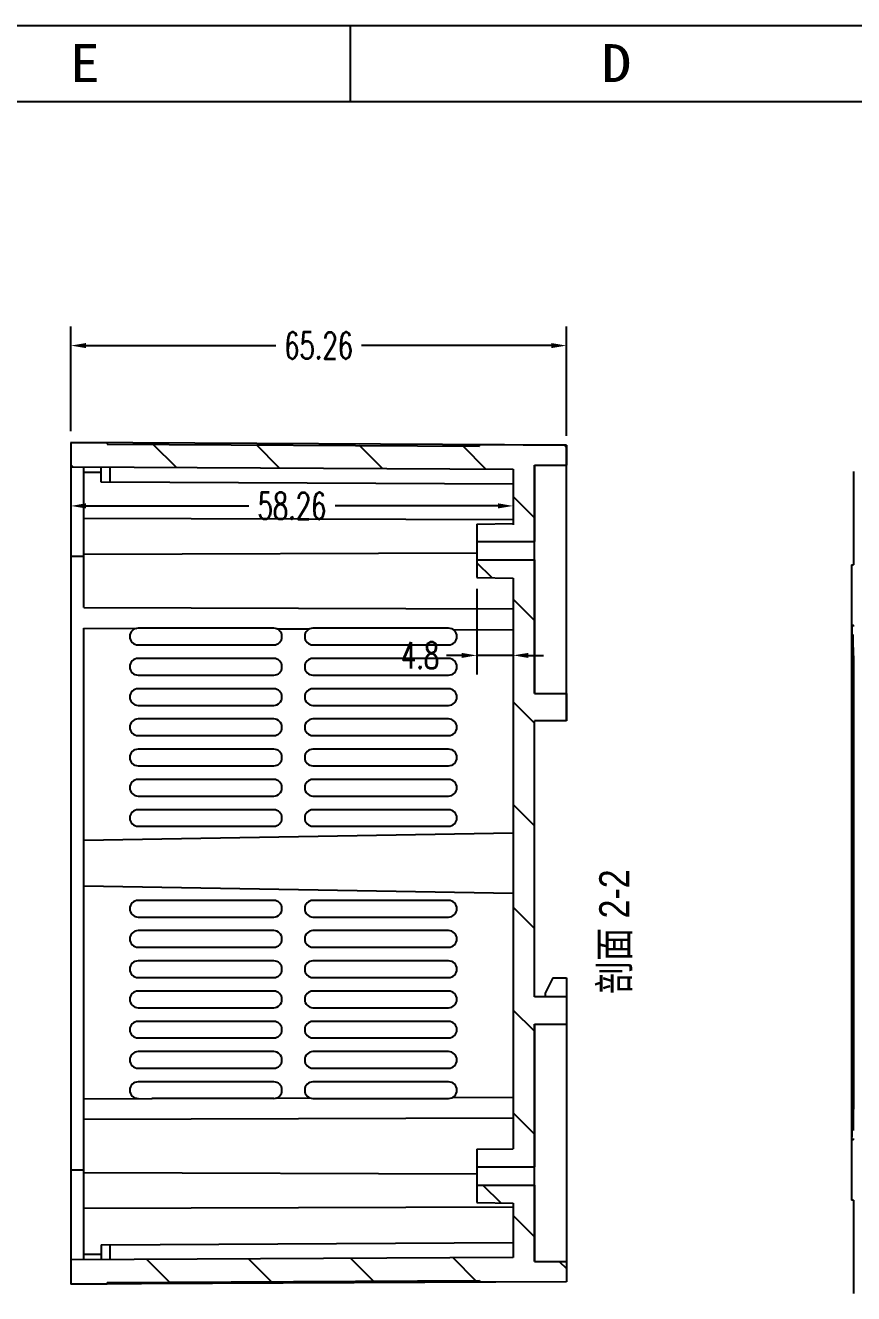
# Model space of a CAD drawing. Header units: millimetres. Extents: x 5016 to 6204, y 3065 to 3485.
# Drawn here: x 5881.4 to 5990.5, y 3318.2 to 3485.1 of the extents above; entities that cross this region are included whole.
import ezdxf
from ezdxf.enums import TextEntityAlignment as Align

# ---------------------------------------------------------------- set-up
doc = ezdxf.new("R2010")
doc.units = ezdxf.units.MM
doc.styles.add('chinesef', font='simplex.shx', dxfattribs={"bigfont": 'bigfont'})
doc.styles.add('romans', font='romans.shx', dxfattribs={"width": 0.67, "bigfont": 'fangsong.shx'})
doc.styles.add('TEXTSTYLE_0', font='txt', dxfattribs={"width": 0.8})
doc.dimstyles.new('MSTD', dxfattribs={"dimtxt": 3.5, "dimasz": 2, "dimexe": 2.5, "dimexo": 1.5, "dimgap": 1, "dimtad": 0, "dimdsep": 46, "dimtxsty": 'romans', "dimcen": 0, "dimclrd": 5, "dimclre": 5, "dimclrt": 3, "dimadec": 1, "dimazin": 0, "dimtfac": 0.5, "dimtmove": 0, "dimatfit": 3, "dimfxl": 1, "dimarcsym": 0})

# ---------------------------------------------------------------- blocks, each defined once
blk = doc.blocks.new('*D49')
at = {"color": 5, "lineweight": -2}
for p, q in [((5887.37, 3425.24), (5887.37, 3419.39)), ((5945.63, 3425.24), (5945.63, 3419.39)), ((5889.37, 3421.89), (5910.81, 3421.89)), ((5943.63, 3421.89), (5922.19, 3421.89))]:
    blk.add_line(p, q, dxfattribs=at)
at = {"color": 5}
for points in [[(5889.37, 3422.23), (5889.37, 3421.56), (5887.37, 3421.89)], [(5943.63, 3422.23), (5943.63, 3421.56), (5945.63, 3421.89)]]:
    blk.add_solid(points, dxfattribs=at)
at = {"layer": 'Defpoints', "color": 0}
for p in [(5887.37, 3426.74), (5945.63, 3426.74), (5887.37, 3421.89)]:
    blk.add_point(p, dxfattribs=at)
at = {"color": 3, "insert": (5916.5, 3421.89), "char_height": 3.5, "attachment_point": 5, "style": 'romans'}
blk.add_mtext('58.26', dxfattribs=at)
blk = doc.blocks.new('*D50')
at = {"color": 5, "lineweight": -2}
for p, q in [((5940.83, 3410.98), (5940.83, 3399.72)), ((5945.63, 3410.9), (5945.63, 3399.72)), ((5938.83, 3402.22), (5936.83, 3402.22)), ((5945.63, 3402.22), (5940.83, 3402.22)), ((5947.63, 3402.22), (5949.63, 3402.22))]:
    blk.add_line(p, q, dxfattribs=at)
at = {"color": 5}
for points in [[(5938.83, 3402.55), (5938.83, 3401.88), (5940.83, 3402.22)], [(5947.63, 3402.55), (5947.63, 3401.88), (5945.63, 3402.22)]]:
    blk.add_solid(points, dxfattribs=at)
at = {"layer": 'Defpoints', "color": 0}
for p in [(5940.83, 3412.48), (5945.63, 3412.4), (5940.83, 3402.22)]:
    blk.add_point(p, dxfattribs=at)
at = {"color": 3, "insert": (5933.37, 3402.22), "char_height": 3.5, "attachment_point": 5, "style": 'romans'}
blk.add_mtext('4.8', dxfattribs=at)
blk = doc.blocks.new('*D51')
at = {"color": 5, "lineweight": -2}
for p, q in [((5887.37, 3431.75), (5887.37, 3445.49)), ((5952.64, 3431.13), (5952.64, 3445.49)), ((5889.37, 3442.99), (5914.37, 3442.99)), ((5950.64, 3442.99), (5925.64, 3442.99))]:
    blk.add_line(p, q, dxfattribs=at)
at = {"color": 5}
for points in [[(5889.37, 3443.33), (5889.37, 3442.66), (5887.37, 3442.99)], [(5950.64, 3443.33), (5950.64, 3442.66), (5952.64, 3442.99)]]:
    blk.add_solid(points, dxfattribs=at)
at = {"layer": 'Defpoints', "color": 0}
for p in [(5952.64, 3442.99), (5887.37, 3430.25), (5952.64, 3429.63)]:
    blk.add_point(p, dxfattribs=at)
at = {"color": 3, "insert": (5920.01, 3442.99), "char_height": 3.5, "attachment_point": 5, "style": 'romans'}
blk.add_mtext('65.26', dxfattribs=at)
blk = doc.blocks.new('SUN_6HWZ35TKK40GSGJE8VEUYAXIAKM')
at = {"color": 7, "linetype": 'Continuous'}
for p, q in [((-594, 420), (0, 420)), ((-280, 410), (-280, 420)), ((-584, 410), (-10, 410))]:
    blk.add_line(p, q, dxfattribs=at)
at = {"color": 2, "linetype": 'Continuous', "style": 'TEXTSTYLE_0', "width": 1.2}
for s, p, p2 in [('E', (-316.99, 412.53), (-312.99, 412.53)), ('D', (-246.99, 412.53), (-242.99, 412.53))]:
    blk.add_text(s, height=5, dxfattribs=at).set_placement(p, p2, align=Align.FIT)

msp = doc.modelspace()

# ---------------------------------------------------------------- hatches: boundary and pattern name
h = msp.add_hatch()
h.set_pattern_fill('ANSI31', color=2, scale=9.558392, angle=135, style=0, pattern_type=0)
h.set_pattern_definition([(135, (6040.574, 3179.483), (-6.7588, -6.7588), [])])
edge = h.paths.add_edge_path(flags=0)
edge.add_line((5887.375, 3427.046), (5945.631, 3426.741))
edge.add_line((5887.375, 3430.249), (5887.375, 3427.046))
edge.add_line((5887.375, 3430.249), (5892.151, 3430.224))
edge.add_line((5892.151, 3430.224), (5892.151, 3430.025))
edge.add_line((5892.151, 3430.025), (5941.204, 3429.769))
edge.add_line((5941.204, 3429.769), (5941.204, 3429.968))
edge.add_line((5941.204, 3429.968), (5952.638, 3429.908))
edge.add_line((5952.638, 3429.908), (5952.638, 3427.246))
edge.add_line((5948.434, 3427.246), (5952.638, 3427.246))
edge.add_line((5948.434, 3427.246), (5948.434, 3417.187))
edge.add_line((5940.827, 3417.187), (5948.434, 3417.187))
edge.add_line((5940.827, 3419.489), (5940.827, 3417.187))
edge.add_line((5940.827, 3419.489), (5945.631, 3419.573))
edge.add_line((5945.631, 3426.741), (5945.631, 3419.573))
edge = h.paths.add_edge_path(flags=0)
edge.add_line((5945.631, 3322.95), (5887.375, 3322.645))
edge.add_line((5945.631, 3330.119), (5945.631, 3322.95))
edge.add_line((5940.827, 3330.202), (5945.631, 3330.119))
edge.add_line((5940.827, 3332.505), (5940.827, 3330.202))
edge.add_line((5940.827, 3332.505), (5948.434, 3332.505))
edge.add_line((5948.434, 3332.505), (5948.434, 3322.445))
edge.add_line((5948.434, 3322.445), (5952.638, 3322.445))
edge.add_line((5952.638, 3322.445), (5952.638, 3319.784))
edge.add_line((5952.638, 3319.784), (5941.204, 3319.724))
edge.add_line((5941.204, 3319.923), (5941.204, 3319.724))
edge.add_line((5892.151, 3319.666), (5941.204, 3319.923))
edge.add_line((5892.151, 3319.666), (5892.151, 3319.467))
edge.add_line((5892.151, 3319.467), (5887.375, 3319.442))
edge.add_line((5887.375, 3322.645), (5887.375, 3319.442))
edge = h.paths.add_edge_path(flags=0)
edge.add_line((5945.631, 3412.398), (5945.631, 3337.293))
edge.add_line((5940.827, 3412.482), (5945.631, 3412.398))
edge.add_line((5940.827, 3414.784), (5940.827, 3412.482))
edge.add_line((5940.827, 3414.784), (5948.434, 3414.784))
edge.add_line((5948.434, 3414.784), (5948.434, 3397.217))
edge.add_line((5948.434, 3397.217), (5952.638, 3397.217))
edge.add_line((5952.638, 3397.217), (5952.638, 3393.614))
edge.add_line((5952.638, 3393.614), (5948.434, 3393.614))
edge.add_line((5948.434, 3357.279), (5948.434, 3393.614))
edge.add_line((5952.638, 3357.279), (5948.434, 3357.279))
edge.add_line((5952.638, 3357.279), (5952.638, 3353.675))
edge.add_line((5948.434, 3353.675), (5952.638, 3353.675))
edge.add_line((5948.434, 3353.675), (5948.434, 3334.907))
edge.add_line((5940.827, 3334.907), (5948.434, 3334.907))
edge.add_line((5940.827, 3337.209), (5940.827, 3334.907))
edge.add_line((5940.827, 3337.209), (5945.631, 3337.293))

# ---------------------------------------------------------------- linework, layer by layer
at = {"color": 7}
for p, q in [((5887.375, 3430.249), (5887.375, 3427.046)), ((5887.375, 3430.249), (5892.151, 3430.224)), ((5887.375, 3430.249), (5887.375, 3413.539)), ((5952.638, 3429.908), (5887.375, 3430.249)), ((5892.151, 3430.224), (5892.151, 3430.025)), ((5892.151, 3430.224), (5892.151, 3430.025)), ((5892.151, 3430.025), (5941.204, 3429.769)), ((5892.151, 3430.025), (5941.204, 3429.769)), ((5896.131, 3430.005), (5896.131, 3430.204)), ((5937.224, 3429.988), (5937.224, 3429.789)), ((5941.204, 3429.769), (5941.204, 3429.968)), ((5941.204, 3429.968), (5952.638, 3429.908)), ((5941.204, 3429.769), (5941.204, 3429.968)), ((5952.638, 3429.908), (5952.638, 3427.246)), ((5952.638, 3393.614), (5952.638, 3429.908)), ((5887.375, 3427.046), (5945.631, 3426.741)), ((5887.375, 3427.046), (5945.631, 3426.741)), ((5889.076, 3408.529), (5889.076, 3427.037)), ((5891.355, 3425.035), (5891.355, 3427.025)), ((5892.54, 3425.029), (5892.54, 3427.019)), ((5948.434, 3427.246), (5952.638, 3427.246)), ((5948.434, 3427.246), (5948.434, 3417.187)), ((5948.434, 3397.217), (5948.434, 3427.246)), ((5948.434, 3427.246), (5952.638, 3427.246)), ((5891.355, 3426.274), (5889.076, 3426.267)), ((5945.631, 3426.741), (5945.631, 3419.573)), ((5945.631, 3426.741), (5945.631, 3419.573)), ((5990.467, 3426.435), (5990.467, 3414.128)), ((5945.631, 3424.751), (5891.355, 3425.035)), ((5889.076, 3420.268), (5945.631, 3420.086)), ((5940.827, 3419.489), (5945.631, 3419.573)), ((5940.827, 3419.489), (5945.631, 3419.573)), ((5940.827, 3419.489), (5940.827, 3417.187)), ((5940.827, 3419.489), (5940.827, 3412.482)), ((5940.827, 3417.187), (5948.434, 3417.187)), ((5940.827, 3417.187), (5948.434, 3417.187)), ((5889.076, 3415.535), (5940.827, 3415.716)), ((5887.375, 3415.235), (5887.375, 3319.442)), ((5889.076, 3415.235), (5887.375, 3415.235)), ((5940.827, 3414.784), (5940.827, 3412.482)), ((5940.827, 3414.784), (5948.434, 3414.784)), ((5940.827, 3414.784), (5948.434, 3414.784)), ((5948.434, 3414.784), (5948.434, 3397.217)), ((5990.175, 3414.123), (5990.467, 3414.128)), ((5990.175, 3414.125), (5990.175, 3330.524)), ((5940.827, 3412.482), (5945.631, 3412.398)), ((5940.827, 3412.482), (5945.631, 3412.398)), ((5945.631, 3412.398), (5945.631, 3337.293)), ((5945.631, 3412.398), (5945.631, 3337.293)), ((5889.076, 3408.528), (5945.631, 3408.331)), ((5889.076, 3405.8), (5896.052, 3405.775)), ((5889.076, 3322.654), (5889.076, 3405.8)), ((5914.09, 3405.79), (5896.23, 3405.79)), ((5914.5, 3405.711), (5918.82, 3405.696)), ((5937.125, 3405.79), (5919.264, 3405.79)), ((5937.695, 3405.63), (5945.631, 3405.602)), ((5990.436, 3406.155), (5990.221, 3406.155)), ((5896.23, 3403.601), (5914.09, 3403.601)), ((5919.264, 3403.601), (5937.125, 3403.601)), ((5990.2, 3402.175), (5990.2, 3342.475)), ((5990.2, 3402.175), (5990.399, 3402.175)), ((5990.415, 3402.513), (5990.415, 3402.175)), ((5990.415, 3401.835), (5990.415, 3402.175)), ((5990.456, 3403.269), (5990.42, 3403.269)), ((5990.457, 3402.175), (5990.457, 3342.475)), ((5914.09, 3401.81), (5896.23, 3401.81)), ((5937.125, 3401.81), (5919.264, 3401.81)), ((5990.399, 3399.289), (5990.399, 3401.08)), ((5990.42, 3401.08), (5990.457, 3401.08)), ((5896.23, 3399.621), (5914.09, 3399.621)), ((5919.264, 3399.621), (5937.125, 3399.621)), ((5990.457, 3399.289), (5990.42, 3399.289)), ((5914.09, 3397.83), (5896.23, 3397.83)), ((5937.125, 3397.83), (5919.264, 3397.83)), ((5948.434, 3397.217), (5952.638, 3397.217)), ((5948.434, 3397.217), (5952.638, 3397.217)), ((5952.638, 3397.217), (5952.638, 3393.614)), ((5990.399, 3395.309), (5990.399, 3397.1)), ((5990.42, 3397.1), (5990.457, 3397.1)), ((5896.23, 3395.641), (5914.09, 3395.641)), ((5919.264, 3395.641), (5937.125, 3395.641)), ((5990.457, 3395.309), (5990.42, 3395.309)), ((5914.09, 3393.85), (5896.23, 3393.85)), ((5937.125, 3393.85), (5919.264, 3393.85)), ((5952.638, 3393.614), (5948.434, 3393.614)), ((5948.434, 3357.279), (5948.434, 3393.614)), ((5948.434, 3357.279), (5948.434, 3393.614)), ((5952.638, 3393.614), (5948.434, 3393.614)), ((5990.399, 3391.329), (5990.399, 3393.12)), ((5990.42, 3393.12), (5990.457, 3393.12)), ((5896.23, 3391.661), (5914.09, 3391.661)), ((5919.264, 3391.661), (5937.125, 3391.661)), ((5990.457, 3391.329), (5990.42, 3391.329)), ((5914.09, 3389.87), (5896.23, 3389.87)), ((5937.125, 3389.87), (5919.264, 3389.87)), ((5990.399, 3387.349), (5990.399, 3389.14)), ((5990.42, 3389.14), (5990.457, 3389.14)), ((5896.23, 3387.681), (5914.09, 3387.681)), ((5919.264, 3387.681), (5937.125, 3387.681)), ((5990.457, 3387.349), (5990.42, 3387.349)), ((5914.09, 3385.89), (5896.23, 3385.89)), ((5937.125, 3385.89), (5919.264, 3385.89)), ((5896.23, 3383.701), (5914.09, 3383.701)), ((5919.264, 3383.701), (5937.125, 3383.701)), ((5990.399, 3383.369), (5990.399, 3385.16)), ((5990.42, 3385.16), (5990.457, 3385.16)), ((5914.09, 3381.91), (5896.23, 3381.91)), ((5937.125, 3381.91), (5919.264, 3381.91)), ((5990.457, 3383.369), (5990.42, 3383.369)), ((5990.399, 3379.389), (5990.399, 3381.18)), ((5990.42, 3381.18), (5990.457, 3381.18)), ((5945.631, 3378.826), (5889.076, 3377.839)), ((5896.23, 3379.721), (5914.09, 3379.721)), ((5919.264, 3379.721), (5937.125, 3379.721)), ((5990.457, 3379.389), (5990.42, 3379.389)), ((5990.399, 3375.409), (5990.399, 3377.2)), ((5990.42, 3377.2), (5990.457, 3377.2)), ((5990.457, 3375.409), (5990.42, 3375.409)), ((5990.399, 3371.429), (5990.399, 3373.22)), ((5990.42, 3373.22), (5990.457, 3373.22)), ((5945.631, 3370.866), (5889.076, 3371.853)), ((5990.457, 3371.429), (5990.42, 3371.429)), ((5914.09, 3369.97), (5896.23, 3369.97)), ((5937.125, 3369.97), (5919.264, 3369.97)), ((5990.399, 3367.449), (5990.399, 3369.24)), ((5990.42, 3369.24), (5990.457, 3369.24)), ((5896.23, 3367.781), (5914.09, 3367.781)), ((5919.264, 3367.781), (5937.125, 3367.781)), ((5990.457, 3367.449), (5990.42, 3367.449)), ((5914.09, 3365.99), (5896.23, 3365.99)), ((5937.125, 3365.99), (5919.264, 3365.99)), ((5990.399, 3363.469), (5990.399, 3365.26)), ((5990.42, 3365.26), (5990.457, 3365.26)), ((5896.23, 3363.801), (5914.09, 3363.801)), ((5919.264, 3363.801), (5937.125, 3363.801)), ((5914.09, 3362.01), (5896.23, 3362.01)), ((5937.125, 3362.01), (5919.264, 3362.01)), ((5990.457, 3363.469), (5990.42, 3363.469)), ((5990.399, 3359.489), (5990.399, 3361.28)), ((5990.42, 3361.28), (5990.457, 3361.28)), ((5896.23, 3359.821), (5914.09, 3359.821)), ((5919.264, 3359.821), (5937.125, 3359.821)), ((5950.836, 3359.781), (5949.835, 3357.779)), ((5950.836, 3359.781), (5952.638, 3359.781)), ((5952.638, 3359.781), (5952.638, 3319.784)), ((5990.457, 3359.489), (5990.42, 3359.489)), ((5914.09, 3358.03), (5896.23, 3358.03)), ((5937.125, 3358.03), (5919.264, 3358.03)), ((5952.638, 3357.279), (5948.434, 3357.279)), ((5952.638, 3357.279), (5948.434, 3357.279)), ((5949.835, 3357.779), (5949.835, 3357.279)), ((5952.638, 3357.279), (5952.638, 3353.675)), ((5990.399, 3355.509), (5990.399, 3357.3)), ((5990.42, 3357.3), (5990.457, 3357.3)), ((5896.23, 3355.841), (5914.09, 3355.841)), ((5919.264, 3355.841), (5937.125, 3355.841)), ((5990.457, 3355.509), (5990.42, 3355.509)), ((5914.09, 3354.05), (5896.23, 3354.05)), ((5937.125, 3354.05), (5919.264, 3354.05)), ((5948.434, 3353.675), (5952.638, 3353.675)), ((5948.434, 3353.675), (5948.434, 3334.907)), ((5948.434, 3322.445), (5948.434, 3353.675)), ((5948.434, 3353.675), (5952.638, 3353.675)), ((5990.415, 3354.753), (5990.415, 3354.415)), ((5896.23, 3351.861), (5914.09, 3351.861)), ((5919.264, 3351.861), (5937.125, 3351.861)), ((5990.399, 3351.529), (5990.399, 3353.32)), ((5990.42, 3353.32), (5990.457, 3353.32)), ((5990.457, 3351.529), (5990.42, 3351.529)), ((5914.09, 3350.07), (5896.23, 3350.07)), ((5937.125, 3350.07), (5919.264, 3350.07)), ((5990.399, 3347.549), (5990.399, 3349.34)), ((5990.42, 3349.34), (5990.457, 3349.34)), ((5896.23, 3347.881), (5914.09, 3347.881)), ((5919.264, 3347.881), (5937.125, 3347.881)), ((5990.457, 3347.549), (5990.42, 3347.549)), ((5914.09, 3346.09), (5896.23, 3346.09)), ((5937.125, 3346.09), (5919.264, 3346.09)), ((5990.399, 3343.569), (5990.399, 3345.36)), ((5990.42, 3345.36), (5990.457, 3345.36)), ((5889.076, 3343.871), (5898.065, 3343.902)), ((5914.09, 3343.901), (5898.062, 3343.901)), ((5914.441, 3343.959), (5918.87, 3343.975)), ((5919.264, 3343.901), (5937.125, 3343.901)), ((5937.658, 3344.04), (5945.631, 3344.068)), ((5990.457, 3343.569), (5990.42, 3343.569)), ((5990.399, 3342.475), (5990.2, 3342.475)), ((5990.415, 3342.813), (5990.415, 3342.475)), ((5990.415, 3342.135), (5990.415, 3342.475)), ((5889.076, 3341.163), (5945.631, 3341.36)), ((5940.827, 3337.209), (5945.631, 3337.293)), ((5940.827, 3337.209), (5945.631, 3337.293)), ((5940.827, 3337.209), (5940.827, 3334.907)), ((5940.827, 3337.209), (5940.827, 3330.202)), ((5990.221, 3338.495), (5990.436, 3338.495)), ((5889.076, 3334.457), (5887.375, 3334.457)), ((5889.076, 3334.156), (5940.827, 3333.976)), ((5940.827, 3334.907), (5948.434, 3334.907)), ((5940.827, 3334.907), (5948.434, 3334.907)), ((5940.827, 3332.505), (5940.827, 3330.202)), ((5940.827, 3332.505), (5948.434, 3332.505)), ((5940.827, 3332.505), (5948.434, 3332.505)), ((5948.434, 3332.505), (5948.434, 3322.445)), ((5940.827, 3330.202), (5945.631, 3330.119)), ((5940.827, 3330.202), (5945.631, 3330.119)), ((5990.467, 3330.522), (5990.175, 3330.527)), ((5990.467, 3330.522), (5990.467, 3318.214)), ((5945.631, 3329.605), (5889.076, 3329.423)), ((5945.631, 3330.119), (5945.631, 3322.95)), ((5945.631, 3330.119), (5945.631, 3322.95)), ((5891.355, 3324.656), (5945.631, 3324.94)), ((5891.355, 3324.656), (5891.355, 3322.666)), ((5892.54, 3322.672), (5892.54, 3324.662)), ((5945.631, 3322.95), (5887.375, 3322.645)), ((5945.631, 3322.95), (5887.375, 3322.645)), ((5887.375, 3322.645), (5887.375, 3319.442)), ((5889.076, 3323.425), (5891.355, 3323.417)), ((5948.434, 3322.445), (5952.638, 3322.445)), ((5948.434, 3322.445), (5952.638, 3322.445)), ((5952.638, 3322.445), (5952.638, 3319.784)), ((5952.638, 3319.784), (5887.375, 3319.442)), ((5892.151, 3319.467), (5887.375, 3319.442)), ((5892.151, 3319.666), (5941.204, 3319.923)), ((5892.151, 3319.666), (5941.204, 3319.923)), ((5892.151, 3319.666), (5892.151, 3319.467)), ((5892.151, 3319.666), (5892.151, 3319.467)), ((5896.131, 3319.488), (5896.131, 3319.687)), ((5937.224, 3319.902), (5937.224, 3319.703)), ((5941.204, 3319.923), (5941.204, 3319.724)), ((5941.204, 3319.923), (5941.204, 3319.724)), ((5952.638, 3319.784), (5941.204, 3319.724))]:
    msp.add_line(p, q, dxfattribs=at)
for points in [[(5990.42, 3406.155, 0), (5990.42, 3406.155, 0), (5990.42, 3406.154, 0), (5990.42, 3406.154, 0), (5990.42, 3406.154, 0), (5990.419, 3406.153, 0), (5990.419, 3406.153, 0), (5990.419, 3406.152, 0), (5990.419, 3406.151, 0), (5990.419, 3406.15, 0), (5990.419, 3406.149, 0), (5990.419, 3406.148, 0), (5990.419, 3406.147, 0), (5990.419, 3406.145, 0), (5990.418, 3406.144, 0), (5990.418, 3406.142, 0), (5990.418, 3406.141, 0), (5990.418, 3406.139, 0), (5990.418, 3406.137, 0), (5990.418, 3406.135, 0), (5990.418, 3406.133, 0), (5990.418, 3406.131, 0), (5990.418, 3406.128, 0), (5990.417, 3406.126, 0), (5990.417, 3406.123, 0), (5990.417, 3406.121, 0), (5990.417, 3406.118, 0), (5990.417, 3406.115, 0), (5990.417, 3406.112, 0), (5990.417, 3406.109, 0), (5990.417, 3406.106, 0), (5990.417, 3406.102, 0), (5990.417, 3406.099, 0), (5990.416, 3406.095, 0), (5990.416, 3406.092, 0), (5990.416, 3406.088, 0), (5990.416, 3406.084, 0), (5990.416, 3406.08, 0), (5990.416, 3406.076, 0), (5990.416, 3406.072, 0), (5990.416, 3406.068, 0), (5990.416, 3406.063, 0), (5990.415, 3406.059, 0), (5990.415, 3406.054, 0), (5990.415, 3406.049, 0), (5990.415, 3406.045, 0), (5990.415, 3406.04, 0), (5990.415, 3406.035, 0), (5990.415, 3406.03, 0), (5990.415, 3406.024, 0), (5990.415, 3406.019, 0)], [(5990.442, 3406.019, 0), (5990.441, 3406.024, 0), (5990.441, 3406.03, 0), (5990.441, 3406.035, 0), (5990.441, 3406.04, 0), (5990.441, 3406.045, 0), (5990.441, 3406.049, 0), (5990.441, 3406.054, 0), (5990.441, 3406.059, 0), (5990.441, 3406.063, 0), (5990.441, 3406.068, 0), (5990.44, 3406.072, 0), (5990.44, 3406.076, 0), (5990.44, 3406.08, 0), (5990.44, 3406.084, 0), (5990.44, 3406.088, 0), (5990.44, 3406.092, 0), (5990.44, 3406.095, 0), (5990.44, 3406.099, 0), (5990.44, 3406.102, 0), (5990.439, 3406.106, 0), (5990.439, 3406.109, 0), (5990.439, 3406.112, 0), (5990.439, 3406.115, 0), (5990.439, 3406.118, 0), (5990.439, 3406.121, 0), (5990.439, 3406.123, 0), (5990.439, 3406.126, 0), (5990.439, 3406.128, 0), (5990.438, 3406.131, 0), (5990.438, 3406.133, 0), (5990.438, 3406.135, 0), (5990.438, 3406.137, 0), (5990.438, 3406.139, 0), (5990.438, 3406.141, 0), (5990.438, 3406.142, 0), (5990.438, 3406.144, 0), (5990.438, 3406.145, 0), (5990.437, 3406.147, 0), (5990.437, 3406.148, 0), (5990.437, 3406.149, 0), (5990.437, 3406.15, 0), (5990.437, 3406.151, 0), (5990.437, 3406.152, 0), (5990.437, 3406.153, 0), (5990.437, 3406.153, 0), (5990.437, 3406.154, 0), (5990.437, 3406.154, 0), (5990.436, 3406.154, 0), (5990.436, 3406.155, 0), (5990.436, 3406.155, 0)], [(5990.457, 3402.175, 0), (5990.457, 3402.197, 0), (5990.457, 3402.219, 0), (5990.457, 3402.241, 0), (5990.457, 3402.263, 0), (5990.457, 3402.286, 0), (5990.457, 3402.308, 0), (5990.457, 3402.33, 0), (5990.457, 3402.352, 0), (5990.457, 3402.374, 0), (5990.457, 3402.397, 0), (5990.457, 3402.419, 0), (5990.457, 3402.441, 0), (5990.457, 3402.463, 0), (5990.457, 3402.485, 0), (5990.457, 3402.507, 0), (5990.457, 3402.53, 0), (5990.457, 3402.552, 0), (5990.457, 3402.574, 0), (5990.457, 3402.596, 0), (5990.457, 3402.618, 0), (5990.457, 3402.64, 0), (5990.457, 3402.662, 0), (5990.457, 3402.684, 0), (5990.457, 3402.706, 0), (5990.457, 3402.728, 0), (5990.457, 3402.75, 0), (5990.457, 3402.772, 0), (5990.457, 3402.794, 0), (5990.457, 3402.816, 0), (5990.457, 3402.838, 0), (5990.457, 3402.86, 0), (5990.457, 3402.882, 0), (5990.457, 3402.904, 0), (5990.457, 3402.925, 0), (5990.457, 3402.947, 0), (5990.457, 3402.969, 0), (5990.457, 3402.991, 0), (5990.457, 3403.012, 0), (5990.457, 3403.034, 0), (5990.457, 3403.056, 0), (5990.456, 3403.078, 0), (5990.456, 3403.099, 0), (5990.456, 3403.121, 0), (5990.456, 3403.142, 0), (5990.456, 3403.164, 0), (5990.456, 3403.185, 0), (5990.456, 3403.207, 0), (5990.456, 3403.228, 0), (5990.456, 3403.25, 0), (5990.456, 3403.271, 0)], [(5990.456, 3341.445, 0), (5990.456, 3341.465, 0), (5990.456, 3341.485, 0), (5990.456, 3341.505, 0), (5990.456, 3341.525, 0), (5990.456, 3341.546, 0), (5990.456, 3341.566, 0), (5990.456, 3341.586, 0), (5990.457, 3341.606, 0), (5990.457, 3341.627, 0), (5990.457, 3341.647, 0), (5990.457, 3341.668, 0), (5990.457, 3341.688, 0), (5990.457, 3341.708, 0), (5990.457, 3341.729, 0), (5990.457, 3341.749, 0), (5990.457, 3341.77, 0), (5990.457, 3341.79, 0), (5990.457, 3341.811, 0), (5990.457, 3341.832, 0), (5990.457, 3341.852, 0), (5990.457, 3341.873, 0), (5990.457, 3341.893, 0), (5990.457, 3341.914, 0), (5990.457, 3341.935, 0), (5990.457, 3341.955, 0), (5990.457, 3341.976, 0), (5990.457, 3341.997, 0), (5990.457, 3342.017, 0), (5990.457, 3342.038, 0), (5990.457, 3342.059, 0), (5990.457, 3342.079, 0), (5990.457, 3342.1, 0), (5990.457, 3342.121, 0), (5990.457, 3342.142, 0), (5990.457, 3342.162, 0), (5990.457, 3342.183, 0), (5990.457, 3342.204, 0), (5990.457, 3342.225, 0), (5990.457, 3342.246, 0), (5990.457, 3342.266, 0), (5990.457, 3342.287, 0), (5990.457, 3342.308, 0), (5990.457, 3342.329, 0), (5990.457, 3342.35, 0), (5990.457, 3342.371, 0), (5990.457, 3342.391, 0), (5990.457, 3342.412, 0), (5990.457, 3342.433, 0), (5990.457, 3342.454, 0), (5990.457, 3342.475, 0)], [(5990.415, 3338.63, 0), (5990.415, 3338.625, 0), (5990.415, 3338.62, 0), (5990.415, 3338.615, 0), (5990.415, 3338.61, 0), (5990.415, 3338.605, 0), (5990.415, 3338.6, 0), (5990.415, 3338.595, 0), (5990.415, 3338.591, 0), (5990.416, 3338.586, 0), (5990.416, 3338.582, 0), (5990.416, 3338.577, 0), (5990.416, 3338.573, 0), (5990.416, 3338.569, 0), (5990.416, 3338.565, 0), (5990.416, 3338.561, 0), (5990.416, 3338.558, 0), (5990.416, 3338.554, 0), (5990.416, 3338.55, 0), (5990.417, 3338.547, 0), (5990.417, 3338.544, 0), (5990.417, 3338.54, 0), (5990.417, 3338.537, 0), (5990.417, 3338.534, 0), (5990.417, 3338.532, 0), (5990.417, 3338.529, 0), (5990.417, 3338.526, 0), (5990.417, 3338.524, 0), (5990.418, 3338.521, 0), (5990.418, 3338.519, 0), (5990.418, 3338.516, 0), (5990.418, 3338.514, 0), (5990.418, 3338.512, 0), (5990.418, 3338.51, 0), (5990.418, 3338.509, 0), (5990.418, 3338.507, 0), (5990.418, 3338.505, 0), (5990.419, 3338.504, 0), (5990.419, 3338.503, 0), (5990.419, 3338.501, 0), (5990.419, 3338.5, 0), (5990.419, 3338.499, 0), (5990.419, 3338.498, 0), (5990.419, 3338.497, 0), (5990.419, 3338.497, 0), (5990.419, 3338.496, 0), (5990.42, 3338.496, 0), (5990.42, 3338.495, 0), (5990.42, 3338.495, 0), (5990.42, 3338.495, 0), (5990.42, 3338.495, 0)], [(5990.436, 3338.495, 0), (5990.436, 3338.495, 0), (5990.436, 3338.495, 0), (5990.436, 3338.495, 0), (5990.437, 3338.496, 0), (5990.437, 3338.496, 0), (5990.437, 3338.497, 0), (5990.437, 3338.497, 0), (5990.437, 3338.498, 0), (5990.437, 3338.499, 0), (5990.437, 3338.5, 0), (5990.437, 3338.501, 0), (5990.437, 3338.503, 0), (5990.438, 3338.504, 0), (5990.438, 3338.505, 0), (5990.438, 3338.507, 0), (5990.438, 3338.509, 0), (5990.438, 3338.51, 0), (5990.438, 3338.512, 0), (5990.438, 3338.514, 0), (5990.438, 3338.517, 0), (5990.438, 3338.519, 0), (5990.439, 3338.521, 0), (5990.439, 3338.524, 0), (5990.439, 3338.526, 0), (5990.439, 3338.529, 0), (5990.439, 3338.532, 0), (5990.439, 3338.534, 0), (5990.439, 3338.537, 0), (5990.439, 3338.54, 0), (5990.439, 3338.544, 0), (5990.44, 3338.547, 0), (5990.44, 3338.55, 0), (5990.44, 3338.554, 0), (5990.44, 3338.558, 0), (5990.44, 3338.561, 0), (5990.44, 3338.565, 0), (5990.44, 3338.569, 0), (5990.44, 3338.573, 0), (5990.44, 3338.577, 0), (5990.441, 3338.582, 0), (5990.441, 3338.586, 0), (5990.441, 3338.591, 0), (5990.441, 3338.595, 0), (5990.441, 3338.6, 0), (5990.441, 3338.605, 0), (5990.441, 3338.61, 0), (5990.441, 3338.615, 0), (5990.441, 3338.62, 0), (5990.441, 3338.625, 0), (5990.442, 3338.63, 0)]]:
    msp.add_polyline3d(points, dxfattribs=at)
for centre, start, end in [((5896.23, 3404.696), 90, 270), ((5914.09, 3404.696), 270, 90), ((5919.264, 3404.696), 90, 270), ((5937.125, 3404.696), 270, 90), ((5896.23, 3400.716), 90, 270), ((5914.09, 3400.716), 270, 90), ((5919.264, 3400.716), 90, 270), ((5937.125, 3400.716), 270, 90), ((5896.23, 3396.736), 90, 270), ((5914.09, 3396.736), 270, 90), ((5919.264, 3396.736), 90, 270), ((5937.125, 3396.736), 270, 90), ((5896.23, 3392.756), 90, 270), ((5914.09, 3392.756), 270, 90), ((5919.264, 3392.756), 90, 270), ((5937.125, 3392.756), 270, 90), ((5896.23, 3388.776), 90, 270), ((5914.09, 3388.776), 270, 90), ((5919.264, 3388.776), 90, 270), ((5937.125, 3388.776), 270, 90), ((5896.23, 3384.796), 90, 270), ((5914.09, 3384.796), 270, 90), ((5919.264, 3384.796), 90, 270), ((5937.125, 3384.796), 270, 90), ((5896.23, 3380.816), 90, 270), ((5914.09, 3380.816), 270, 90), ((5919.264, 3380.816), 90, 270), ((5937.125, 3380.816), 270, 90), ((5896.23, 3368.876), 90, 270), ((5914.09, 3368.876), 270, 90), ((5919.264, 3368.876), 90, 270), ((5937.125, 3368.876), 270, 90), ((5896.23, 3364.896), 90, 270), ((5914.09, 3364.896), 270, 90), ((5919.264, 3364.896), 90, 270), ((5937.125, 3364.896), 270, 90), ((5896.23, 3360.916), 90, 270), ((5914.09, 3360.916), 270, 90), ((5919.264, 3360.916), 90, 270), ((5937.125, 3360.916), 270, 90), ((5896.23, 3356.936), 90, 270), ((5914.09, 3356.936), 270, 90), ((5919.264, 3356.936), 90, 270), ((5937.125, 3356.936), 270, 90), ((5896.23, 3352.956), 90, 270), ((5914.09, 3352.956), 270, 90), ((5919.264, 3352.956), 90, 270), ((5937.125, 3352.956), 270, 90), ((5896.23, 3348.976), 90, 270), ((5914.09, 3348.976), 270, 90), ((5919.264, 3348.976), 90, 270), ((5937.125, 3348.976), 270, 90), ((5896.23, 3344.996), 90, 270), ((5914.09, 3344.996), 270, 90), ((5919.264, 3344.996), 90, 270), ((5937.125, 3344.996), 270, 90)]:
    msp.add_arc(centre, 1.094, start, end, dxfattribs=at)
at = {"color": 7, "extrusion": (-0.999986, 3.0107e-14, 0.00524)}
msp.add_ellipse((5990.221, 3402.175), major_axis=(0.019, -1.523, 3.677), ratio=0.9999863, start_param=1.5707963, end_param=3.1415927, dxfattribs=at)
at = {"color": 7, "extrusion": (0.999986, 2.33395e-06, -0.005232)}
msp.add_ellipse((5990.42, 3402.175), major_axis=(0.018, 2.034, 3.421), ratio=0.9999863, start_param=3.420421, end_param=4.4501466, dxfattribs=at)
at = {"color": 7, "extrusion": (-0.999986, 1.40683e-06, 0.005232)}
msp.add_ellipse((5990.436, 3402.175), major_axis=(0.018, -2.034, 3.421), ratio=0.9999863, start_param=3.420421, end_param=4.4503184, dxfattribs=at)
at = {"color": 7, "extrusion": (0.999986, -4.00847e-06, -0.00524)}
msp.add_ellipse((5990.42, 3342.475), major_axis=(0.01, -3.454, 1.978), ratio=0.9999863, start_param=1.8333624, end_param=2.8630887, dxfattribs=at)
at = {"color": 7, "extrusion": (-0.999986, 3.01081e-14, 0.00524)}
msp.add_ellipse((5990.221, 3342.475), major_axis=(0.019, -1.523, 3.677), ratio=0.9999863, start_param=3.1415927, end_param=4.712389, dxfattribs=at)
at = {"color": 7, "extrusion": (-0.999986, -4.00847e-06, 0.00524)}
msp.add_ellipse((5990.436, 3342.475), major_axis=(0.01, 3.454, 1.978), ratio=0.9999863, start_param=1.8333624, end_param=2.8632055, dxfattribs=at)
at = {"color": 7}
for points, degree in [([(5990.42, 3403.269), (5990.403, 3403.269), (5990.414, 3403.233), (5990.419, 3403.216)], 3), ([(5990.42, 3401.08), (5990.402, 3401.08), (5990.414, 3401.118), (5990.419, 3401.135)], 3), ([(5990.42, 3399.289), (5990.403, 3399.289), (5990.414, 3399.253), (5990.419, 3399.236)], 3), ([(5990.42, 3397.1), (5990.402, 3397.1), (5990.414, 3397.138), (5990.419, 3397.155)], 3), ([(5990.42, 3395.309), (5990.403, 3395.309), (5990.414, 3395.273), (5990.419, 3395.256)], 3), ([(5990.42, 3393.12), (5990.402, 3393.12), (5990.414, 3393.158), (5990.419, 3393.175)], 3), ([(5990.42, 3391.329), (5990.403, 3391.329), (5990.414, 3391.293), (5990.419, 3391.276)], 3), ([(5990.419, 3391.276), (5990.414, 3391.094)], 1), ([(5990.42, 3389.14), (5990.402, 3389.14), (5990.414, 3389.178), (5990.419, 3389.195)], 3), ([(5990.42, 3387.349), (5990.403, 3387.349), (5990.414, 3387.313), (5990.419, 3387.296)], 3), ([(5990.42, 3385.16), (5990.402, 3385.16), (5990.414, 3385.198), (5990.419, 3385.215)], 3), ([(5990.42, 3383.369), (5990.403, 3383.369), (5990.414, 3383.333), (5990.419, 3383.316)], 3), ([(5990.42, 3381.18), (5990.402, 3381.18), (5990.414, 3381.218), (5990.419, 3381.235)], 3), ([(5990.42, 3379.389), (5990.403, 3379.389), (5990.414, 3379.353), (5990.419, 3379.336)], 3), ([(5990.42, 3377.2), (5990.402, 3377.2), (5990.414, 3377.238), (5990.419, 3377.255)], 3), ([(5990.42, 3375.409), (5990.403, 3375.409), (5990.414, 3375.373), (5990.419, 3375.356)], 3), ([(5990.42, 3373.22), (5990.402, 3373.22), (5990.414, 3373.258), (5990.419, 3373.275)], 3), ([(5990.42, 3371.429), (5990.403, 3371.429), (5990.414, 3371.393), (5990.419, 3371.376)], 3), ([(5990.42, 3369.24), (5990.402, 3369.24), (5990.414, 3369.278), (5990.419, 3369.295)], 3), ([(5990.42, 3367.449), (5990.403, 3367.449), (5990.414, 3367.413), (5990.419, 3367.396)], 3), ([(5990.42, 3365.26), (5990.402, 3365.26), (5990.414, 3365.298), (5990.419, 3365.315)], 3), ([(5990.42, 3363.469), (5990.403, 3363.469), (5990.414, 3363.433), (5990.419, 3363.416)], 3), ([(5990.42, 3361.28), (5990.402, 3361.28), (5990.414, 3361.318), (5990.419, 3361.335)], 3), ([(5990.42, 3359.489), (5990.403, 3359.489), (5990.414, 3359.453), (5990.419, 3359.436)], 3), ([(5990.42, 3357.3), (5990.402, 3357.3), (5990.414, 3357.338), (5990.419, 3357.355)], 3), ([(5990.42, 3355.509), (5990.403, 3355.509), (5990.414, 3355.473), (5990.419, 3355.456)], 3), ([(5990.42, 3353.32), (5990.402, 3353.32), (5990.414, 3353.358), (5990.419, 3353.375)], 3), ([(5990.42, 3351.529), (5990.403, 3351.529), (5990.414, 3351.493), (5990.419, 3351.476)], 3), ([(5990.42, 3349.34), (5990.402, 3349.34), (5990.414, 3349.378), (5990.419, 3349.395)], 3), ([(5990.42, 3347.549), (5990.403, 3347.549), (5990.414, 3347.513), (5990.419, 3347.496)], 3), ([(5990.42, 3345.36), (5990.402, 3345.36), (5990.414, 3345.398), (5990.419, 3345.415)], 3), ([(5990.42, 3343.569), (5990.403, 3343.569), (5990.414, 3343.533), (5990.419, 3343.516)], 3), ([(5990.42, 3341.38), (5990.402, 3341.38), (5990.414, 3341.418), (5990.419, 3341.435)], 3)]:
    msp.add_open_spline(points, degree=degree, dxfattribs=at)
for points, knots in [([(5990.413, 3403.237), (5990.432, 3403.122), (5990.405, 3403.008), (5990.42, 3402.797), (5990.416, 3402.622), (5990.415, 3402.506)], [0, 0, 0, 0, 0.2212405, 0.5658159, 1, 1, 1, 1]), ([(5990.413, 3401.114), (5990.433, 3401.229), (5990.405, 3401.343), (5990.419, 3401.552), (5990.416, 3401.726), (5990.415, 3401.842)], [0, 0, 0, 0, 0.2232283, 0.5669469, 1, 1, 1, 1]), ([(5990.413, 3399.257), (5990.432, 3399.142), (5990.405, 3399.028), (5990.42, 3398.817), (5990.414, 3398.522), (5990.415, 3398.309), (5990.415, 3398.193)], [0, 0, 0, 0, 0.1493564, 0.3819746, 0.6750864, 1, 1, 1, 1]), ([(5990.413, 3397.134), (5990.433, 3397.249), (5990.405, 3397.363), (5990.42, 3397.572), (5990.414, 3397.867), (5990.415, 3398.08), (5990.415, 3398.196)], [0, 0, 0, 0, 0.1502429, 0.3815812, 0.6730458, 1, 1, 1, 1]), ([(5990.413, 3395.277), (5990.432, 3395.162), (5990.405, 3395.048), (5990.42, 3394.837), (5990.414, 3394.542), (5990.415, 3394.329), (5990.415, 3394.213)], [0, 0, 0, 0, 0.1493564, 0.3819746, 0.6750864, 1, 1, 1, 1]), ([(5990.413, 3393.154), (5990.433, 3393.269), (5990.405, 3393.383), (5990.42, 3393.592), (5990.414, 3393.887), (5990.415, 3394.1), (5990.415, 3394.216)], [0, 0, 0, 0, 0.1502429, 0.3815812, 0.6730458, 1, 1, 1, 1]), ([(5990.414, 3391.087), (5990.411, 3390.971), (5990.422, 3390.855), (5990.413, 3390.562), (5990.415, 3390.349), (5990.415, 3390.233)], [0, 0, 0, 0, 0.2510365, 0.6062485, 1, 1, 1, 1]), ([(5990.413, 3389.174), (5990.433, 3389.289), (5990.405, 3389.403), (5990.42, 3389.612), (5990.414, 3389.907), (5990.415, 3390.12), (5990.415, 3390.236)], [0, 0, 0, 0, 0.1502429, 0.3815812, 0.6730458, 1, 1, 1, 1]), ([(5990.413, 3387.317), (5990.432, 3387.202), (5990.405, 3387.088), (5990.42, 3386.877), (5990.414, 3386.582), (5990.415, 3386.369), (5990.415, 3386.253)], [0, 0, 0, 0, 0.1493564, 0.3819746, 0.6750864, 1, 1, 1, 1]), ([(5990.413, 3385.194), (5990.433, 3385.309), (5990.405, 3385.423), (5990.42, 3385.632), (5990.414, 3385.927), (5990.415, 3386.14), (5990.415, 3386.256)], [0, 0, 0, 0, 0.1502429, 0.3815812, 0.6730458, 1, 1, 1, 1]), ([(5990.413, 3383.337), (5990.432, 3383.222), (5990.405, 3383.108), (5990.42, 3382.897), (5990.414, 3382.602), (5990.415, 3382.389), (5990.415, 3382.273)], [0, 0, 0, 0, 0.1493564, 0.3819746, 0.6750864, 1, 1, 1, 1]), ([(5990.413, 3381.214), (5990.433, 3381.329), (5990.405, 3381.443), (5990.42, 3381.652), (5990.414, 3381.947), (5990.415, 3382.16), (5990.415, 3382.276)], [0, 0, 0, 0, 0.1502429, 0.3815812, 0.6730458, 1, 1, 1, 1]), ([(5990.413, 3379.357), (5990.432, 3379.242), (5990.405, 3379.128), (5990.42, 3378.917), (5990.414, 3378.622), (5990.415, 3378.409), (5990.415, 3378.293)], [0, 0, 0, 0, 0.1493564, 0.3819746, 0.6750864, 1, 1, 1, 1]), ([(5990.413, 3377.234), (5990.433, 3377.349), (5990.405, 3377.463), (5990.42, 3377.672), (5990.414, 3377.967), (5990.415, 3378.18), (5990.415, 3378.296)], [0, 0, 0, 0, 0.1502429, 0.3815812, 0.6730458, 1, 1, 1, 1]), ([(5990.413, 3375.377), (5990.432, 3375.262), (5990.405, 3375.148), (5990.42, 3374.937), (5990.414, 3374.642), (5990.415, 3374.429), (5990.415, 3374.313)], [0, 0, 0, 0, 0.1493564, 0.3819746, 0.6750864, 1, 1, 1, 1]), ([(5990.413, 3373.254), (5990.433, 3373.369), (5990.405, 3373.483), (5990.42, 3373.692), (5990.414, 3373.987), (5990.415, 3374.2), (5990.415, 3374.316)], [0, 0, 0, 0, 0.1502429, 0.3815812, 0.6730458, 1, 1, 1, 1]), ([(5990.413, 3371.397), (5990.432, 3371.282), (5990.405, 3371.168), (5990.42, 3370.957), (5990.414, 3370.662), (5990.415, 3370.449), (5990.415, 3370.333)], [0, 0, 0, 0, 0.1493564, 0.3819746, 0.6750864, 1, 1, 1, 1]), ([(5990.413, 3369.274), (5990.433, 3369.389), (5990.405, 3369.503), (5990.42, 3369.712), (5990.414, 3370.007), (5990.415, 3370.22), (5990.415, 3370.336)], [0, 0, 0, 0, 0.1502429, 0.3815812, 0.6730458, 1, 1, 1, 1]), ([(5990.413, 3367.417), (5990.432, 3367.302), (5990.405, 3367.188), (5990.42, 3366.977), (5990.414, 3366.682), (5990.415, 3366.469), (5990.415, 3366.353)], [0, 0, 0, 0, 0.1493564, 0.3819746, 0.6750864, 1, 1, 1, 1]), ([(5990.413, 3365.294), (5990.433, 3365.409), (5990.405, 3365.523), (5990.42, 3365.732), (5990.414, 3366.027), (5990.415, 3366.24), (5990.415, 3366.356)], [0, 0, 0, 0, 0.1502429, 0.3815812, 0.6730458, 1, 1, 1, 1]), ([(5990.413, 3363.437), (5990.432, 3363.322), (5990.405, 3363.208), (5990.42, 3362.997), (5990.414, 3362.702), (5990.415, 3362.489), (5990.415, 3362.373)], [0, 0, 0, 0, 0.1493564, 0.3819746, 0.6750864, 1, 1, 1, 1]), ([(5990.413, 3361.314), (5990.433, 3361.429), (5990.405, 3361.543), (5990.42, 3361.752), (5990.414, 3362.047), (5990.415, 3362.26), (5990.415, 3362.376)], [0, 0, 0, 0, 0.1502429, 0.3815812, 0.6730458, 1, 1, 1, 1]), ([(5990.413, 3359.457), (5990.432, 3359.342), (5990.405, 3359.228), (5990.42, 3359.017), (5990.414, 3358.722), (5990.415, 3358.509), (5990.415, 3358.393)], [0, 0, 0, 0, 0.1493564, 0.3819746, 0.6750864, 1, 1, 1, 1]), ([(5990.413, 3357.334), (5990.433, 3357.449), (5990.405, 3357.563), (5990.42, 3357.772), (5990.414, 3358.067), (5990.415, 3358.28), (5990.415, 3358.396)], [0, 0, 0, 0, 0.1502429, 0.3815812, 0.6730458, 1, 1, 1, 1]), ([(5990.413, 3355.477), (5990.432, 3355.362), (5990.405, 3355.248), (5990.42, 3355.037), (5990.416, 3354.862), (5990.415, 3354.746)], [0, 0, 0, 0, 0.2212405, 0.5658159, 1, 1, 1, 1]), ([(5990.413, 3353.354), (5990.433, 3353.469), (5990.405, 3353.583), (5990.42, 3353.792), (5990.414, 3354.087), (5990.415, 3354.3), (5990.415, 3354.416)], [0, 0, 0, 0, 0.1502429, 0.3815812, 0.6730458, 1, 1, 1, 1]), ([(5990.413, 3351.497), (5990.432, 3351.382), (5990.405, 3351.268), (5990.42, 3351.057), (5990.414, 3350.762), (5990.415, 3350.549), (5990.415, 3350.433)], [0, 0, 0, 0, 0.1493564, 0.3819746, 0.6750864, 1, 1, 1, 1]), ([(5990.413, 3349.374), (5990.433, 3349.489), (5990.405, 3349.603), (5990.42, 3349.812), (5990.414, 3350.107), (5990.415, 3350.32), (5990.415, 3350.436)], [0, 0, 0, 0, 0.1502429, 0.3815812, 0.6730458, 1, 1, 1, 1]), ([(5990.413, 3347.517), (5990.432, 3347.402), (5990.405, 3347.288), (5990.42, 3347.077), (5990.414, 3346.782), (5990.415, 3346.569), (5990.415, 3346.453)], [0, 0, 0, 0, 0.1493564, 0.3819746, 0.6750864, 1, 1, 1, 1]), ([(5990.413, 3345.394), (5990.433, 3345.509), (5990.405, 3345.623), (5990.42, 3345.832), (5990.414, 3346.127), (5990.415, 3346.34), (5990.415, 3346.456)], [0, 0, 0, 0, 0.1502429, 0.3815812, 0.6730458, 1, 1, 1, 1]), ([(5990.413, 3343.537), (5990.432, 3343.422), (5990.405, 3343.308), (5990.42, 3343.097), (5990.416, 3342.922), (5990.415, 3342.806)], [0, 0, 0, 0, 0.2212405, 0.5658159, 1, 1, 1, 1]), ([(5990.413, 3341.414), (5990.433, 3341.529), (5990.405, 3341.643), (5990.419, 3341.852), (5990.416, 3342.026), (5990.415, 3342.142)], [0, 0, 0, 0, 0.2232283, 0.5669469, 1, 1, 1, 1])]:
    msp.add_open_spline(points, degree=3, knots=knots, dxfattribs=at)

# ---------------------------------------------------------------- block references
msp.add_blockref('SUN_6HWZ35TKK40GSGJE8VEUYAXIAKM', (6204.204, 3065.139))

# ---------------------------------------------------------------- texts
at = {"color": 2, "insert": (5961.341, 3374.056), "char_height": 3.94891, "attachment_point": 9, "rotation": 90, "line_spacing_factor": 0.903614, "style": 'chinesef'}
msp.add_mtext('\\W00.810;\\Farial unicode ms|c1;剖面 2-2', dxfattribs=at)

# ---------------------------------------------------------------- dimensions: what is measured, and where the dimension line sits
for base, p1, p2, picture, middle in [((5952.638, 3442.994), (5887.375, 3430.249), (5952.638, 3429.63), '*D51', (5920.006, 3442.994)), ((5887.375, 3421.894), (5945.631, 3426.741), (5887.375, 3426.741), '*D49', (5916.503, 3421.894)), ((5940.827, 3402.218), (5945.631, 3412.398), (5940.827, 3412.482), '*D50', (5933.37, 3402.218))]:
    dim = msp.add_linear_dim(base=base, p1=p1, p2=p2, angle=180, dimstyle='MSTD')
    dim.commit()
    dim.dimension.update_dxf_attribs({"geometry": picture, "text_midpoint": middle})

doc.saveas('drawing.dxf')
